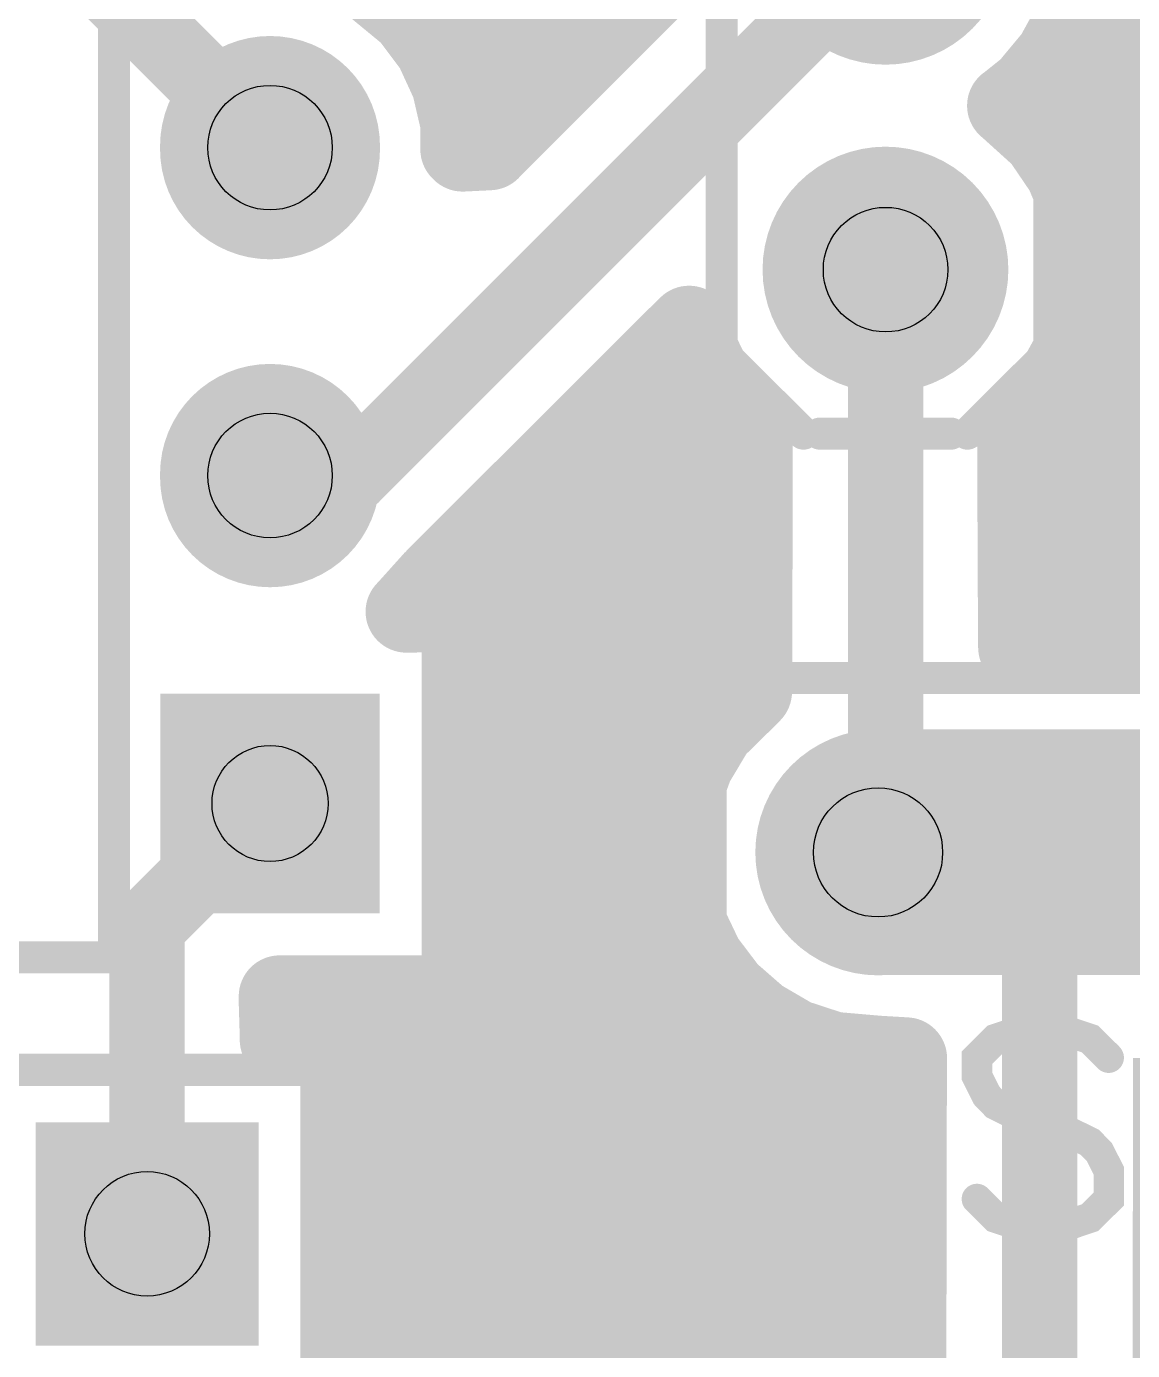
# Model space of a CAD drawing. Extents: x -0.29 to 2.65, y -0.09 to 2.49.
# Drawn here: x 1.6632 to 2.0006, y 0.7457 to 1.1494 of the extents above; entities that cross this region are included whole.
import ezdxf

# ---------------------------------------------------------------- set-up
doc = ezdxf.new("R2010")
doc.units = 0
for name, color, linetype in [('Bottom', 6, 'CONTINUOUS'), ('Bottom_Mask', 10, 'CONTINUOUS'), ('Drill_Bottom', 8, 'CONTINUOUS'), ('Drill_Top', 7, 'CONTINUOUS'), ('Top', 5, 'CONTINUOUS'), ('Top_Mask', 3, 'CONTINUOUS'), ('Top_Silk', 2, 'CONTINUOUS')]:
    doc.layers.add(name, color=color, linetype=linetype)

msp = doc.modelspace()

# ---------------------------------------------------------------- linework, layer by layer
at = {"layer": 'Bottom', "linetype": 'CONTINUOUS'}
for points, const_width in [([(1.942, 1.1753, 1), (1.9086, 1.1753, 1), (1.942, 1.1753, 1)], 0.0335), ([(1.7741, 1.1532, 1), (1.7866, 1.1532, 1), (1.7741, 1.1532, 1)], 0.0125), ([(1.7741, 1.1532, 1), (1.7866, 1.1532, 1), (1.7741, 1.1532, 1)], 0.0125), ([(1.9768, 1.1509, 1), (1.9893, 1.1509, 1), (1.9768, 1.1509, 1)], 0.0125), ([(1.9768, 1.1509, 1), (1.9893, 1.1509, 1), (1.9768, 1.1509, 1)], 0.0125), ([(1.7816, 1.1432, 1), (1.7941, 1.1432, 1), (1.7816, 1.1432, 1)], 0.0125), ([(1.7816, 1.1432, 1), (1.7941, 1.1432, 1), (1.7816, 1.1432, 1)], 0.0125), ([(1.9709, 1.14, 1), (1.9834, 1.14, 1), (1.9709, 1.14, 1)], 0.0125), ([(1.9709, 1.14, 1), (1.9834, 1.14, 1), (1.9709, 1.14, 1)], 0.0125), ([(1.7869, 1.1319, 1), (1.7994, 1.1319, 1), (1.7869, 1.1319, 1)], 0.0125), ([(1.7869, 1.1319, 1), (1.7994, 1.1319, 1), (1.7869, 1.1319, 1)], 0.0125), ([(1.9628, 1.1304, 1), (1.9753, 1.1304, 1), (1.9628, 1.1304, 1)], 0.0125), ([(1.9628, 1.1304, 1), (1.9753, 1.1304, 1), (1.9628, 1.1304, 1)], 0.0125), ([(1.7523, 1.113, 1), (1.7227, 1.113, 1), (1.7523, 1.113, 1)], 0.0295), ([(1.7523, 1.112, 1), (1.7227, 1.112, 1), (1.7523, 1.112, 1)], 0.0295), ([(1.9564, 1.1253, 1), (1.9689, 1.1253, 1), (1.9564, 1.1253, 1)], 0.0125), ([(1.9564, 1.1253, 1), (1.9689, 1.1253, 1), (1.9564, 1.1253, 1)], 0.0125), ([(1.7896, 1.1198, 1), (1.8021, 1.1198, 1), (1.7896, 1.1198, 1)], 0.0125), ([(1.7896, 1.1198, 1), (1.8021, 1.1198, 1), (1.7896, 1.1198, 1)], 0.0125), ([(1.9669, 1.1158, 1), (1.9794, 1.1158, 1), (1.9669, 1.1158, 1)], 0.0125), ([(1.9669, 1.1158, 1), (1.9794, 1.1158, 1), (1.9669, 1.1158, 1)], 0.0125), ([(1.7318, 1.1125, 1), (1.7433, 1.1125, 1), (1.7318, 1.1125, 1)], 0.0115), ([(1.7318, 1.1125, 1), (1.7433, 1.1125, 1), (1.7318, 1.1125, 1)], 0.0115), ([(1.7896, 1.112, 1), (1.8021, 1.112, 1), (1.7896, 1.112, 1)], 0.0125), ([(1.7896, 1.112, 1), (1.8021, 1.112, 1), (1.7896, 1.112, 1)], 0.0125), ([(1.79, 1.1116, 1), (1.8025, 1.1116, 1), (1.79, 1.1116, 1)], 0.0125), ([(1.79, 1.1116, 1), (1.8025, 1.1116, 1), (1.79, 1.1116, 1)], 0.0125), ([(1.7982, 1.112, 1), (1.8107, 1.112, 1), (1.7982, 1.112, 1)], 0.0125), ([(1.7982, 1.112, 1), (1.8107, 1.112, 1), (1.7982, 1.112, 1)], 0.0125), ([(1.974, 1.1055, 1), (1.9865, 1.1055, 1), (1.974, 1.1055, 1)], 0.0125), ([(1.974, 1.1055, 1), (1.9865, 1.1055, 1), (1.974, 1.1055, 1)], 0.0125), ([(1.942, 1.0753, 1), (1.9086, 1.0753, 1), (1.942, 1.0753, 1)], 0.0335), ([(1.9789, 1.094, 1), (1.9914, 1.094, 1), (1.9789, 1.094, 1)], 0.0125), ([(1.9789, 1.094, 1), (1.9914, 1.094, 1), (1.9789, 1.094, 1)], 0.0125), ([(1.9814, 1.0818, 1), (1.9939, 1.0818, 1), (1.9814, 1.0818, 1)], 0.0125), ([(1.9814, 1.0818, 1), (1.9939, 1.0818, 1), (1.9814, 1.0818, 1)], 0.0125), ([(1.9195, 1.0753, 1), (1.931, 1.0753, 1), (1.9195, 1.0753, 1)], 0.0115), ([(1.9817, 1.0753, 1), (1.9942, 1.0753, 1), (1.9817, 1.0753, 1)], 0.0125), ([(1.9817, 1.0753, 1), (1.9942, 1.0753, 1), (1.9817, 1.0753, 1)], 0.0125), ([(1.9805, 1.0629, 1), (1.993, 1.0629, 1), (1.9805, 1.0629, 1)], 0.0125), ([(1.9805, 1.0629, 1), (1.993, 1.0629, 1), (1.9805, 1.0629, 1)], 0.0125), ([(1.8591, 1.0579, 1), (1.8716, 1.0579, 1), (1.8591, 1.0579, 1)], 0.0125), ([(1.8591, 1.0579, 1), (1.8716, 1.0579, 1), (1.8591, 1.0579, 1)], 0.0125), ([(1.8601, 1.0537, 1), (1.8726, 1.0537, 1), (1.8601, 1.0537, 1)], 0.0125), ([(1.8601, 1.0537, 1), (1.8726, 1.0537, 1), (1.8601, 1.0537, 1)], 0.0125), ([(1.9768, 1.0509, 1), (1.9893, 1.0509, 1), (1.9768, 1.0509, 1)], 0.0125), ([(1.9768, 1.0509, 1), (1.9893, 1.0509, 1), (1.9768, 1.0509, 1)], 0.0125), ([(1.8656, 1.0425, 1), (1.8781, 1.0425, 1), (1.8656, 1.0425, 1)], 0.0125), ([(1.8656, 1.0425, 1), (1.8781, 1.0425, 1), (1.8656, 1.0425, 1)], 0.0125), ([(1.9709, 1.04, 1), (1.9834, 1.04, 1), (1.9709, 1.04, 1)], 0.0125), ([(1.9709, 1.04, 1), (1.9834, 1.04, 1), (1.9709, 1.04, 1)], 0.0125), ([(1.7523, 1.013, 1), (1.7227, 1.013, 1), (1.7523, 1.013, 1)], 0.0295), ([(1.8731, 1.0325, 1), (1.8856, 1.0325, 1), (1.8731, 1.0325, 1)], 0.0125), ([(1.8731, 1.0325, 1), (1.8856, 1.0325, 1), (1.8731, 1.0325, 1)], 0.0125), ([(1.9628, 1.0304, 1), (1.9753, 1.0304, 1), (1.9628, 1.0304, 1)], 0.0125), ([(1.9628, 1.0304, 1), (1.9753, 1.0304, 1), (1.9628, 1.0304, 1)], 0.0125), ([(1.7523, 1.012, 1), (1.7227, 1.012, 1), (1.7523, 1.012, 1)], 0.0295), ([(1.8783, 1.0275, 1), (1.8908, 1.0275, 1), (1.8783, 1.0275, 1)], 0.0125), ([(1.8783, 1.0275, 1), (1.8908, 1.0275, 1), (1.8783, 1.0275, 1)], 0.0125), ([(1.9595, 1.0277, 1), (1.972, 1.0277, 1), (1.9595, 1.0277, 1)], 0.0125), ([(1.9595, 1.0277, 1), (1.972, 1.0277, 1), (1.9595, 1.0277, 1)], 0.0125), ([(1.7318, 1.0125, 1), (1.7433, 1.0125, 1), (1.7318, 1.0125, 1)], 0.0115), ([(1.7568, 1.0125, 1), (1.7683, 1.0125, 1), (1.7568, 1.0125, 1)], 0.0115), ([(1.7568, 1.0125, 1), (1.7683, 1.0125, 1), (1.7568, 1.0125, 1)], 0.0115), ([(1.7818, 0.9808, 1), (1.7943, 0.9808, 1), (1.7818, 0.9808, 1)], 0.0125), ([(1.7818, 0.9808, 1), (1.7943, 0.9808, 1), (1.7818, 0.9808, 1)], 0.0125), ([(1.7729, 0.971, 1), (1.7854, 0.971, 1), (1.7729, 0.971, 1)], 0.0125), ([(1.7729, 0.971, 1), (1.7854, 0.971, 1), (1.7729, 0.971, 1)], 0.0125), ([(1.79, 0.9713, 1), (1.8025, 0.9713, 1), (1.79, 0.9713, 1)], 0.0125), ([(1.79, 0.9713, 1), (1.8025, 0.9713, 1), (1.79, 0.9713, 1)], 0.0125), ([(1.9598, 0.96, 1), (1.9723, 0.96, 1), (1.9598, 0.96, 1)], 0.0125), ([(1.9598, 0.96, 1), (1.9723, 0.96, 1), (1.9598, 0.96, 1)], 0.0125), ([(1.878, 0.9466, 1), (1.8905, 0.9466, 1), (1.878, 0.9466, 1)], 0.0125), ([(1.878, 0.9466, 1), (1.8905, 0.9466, 1), (1.878, 0.9466, 1)], 0.0125), ([(1.8667, 0.9354, 1), (1.8792, 0.9354, 1), (1.8667, 0.9354, 1)], 0.0125), ([(1.8667, 0.9354, 1), (1.8792, 0.9354, 1), (1.8667, 0.9354, 1)], 0.0125), ([(1.8602, 0.9247, 1), (1.8727, 0.9247, 1), (1.8602, 0.9247, 1)], 0.0125), ([(1.8602, 0.9247, 1), (1.8727, 0.9247, 1), (1.8602, 0.9247, 1)], 0.0125), ([(1.9398, 0.8976, 1), (1.9063, 0.8976, 1), (1.9398, 0.8976, 1)], 0.0335), ([(1.9195, 0.9185, 1), (1.931, 0.9185, 1), (1.9195, 0.9185, 1)], 0.0115), ([(1.9195, 0.9185, 1), (1.931, 0.9185, 1), (1.9195, 0.9185, 1)], 0.0115), ([(2.0382, 0.8976, 1), (2.0047, 0.8976, 1), (2.0382, 0.8976, 1)], 0.0335), ([(1.856, 0.913, 1), (1.8685, 0.913, 1), (1.856, 0.913, 1)], 0.0125), ([(1.856, 0.913, 1), (1.8685, 0.913, 1), (1.856, 0.913, 1)], 0.0125), ([(1.7318, 0.9125, 1), (1.7433, 0.9125, 1), (1.7318, 0.9125, 1)], 0.0115), ([(1.8541, 0.9006, 1), (1.8666, 0.9006, 1), (1.8541, 0.9006, 1)], 0.0125), ([(1.8541, 0.9006, 1), (1.8666, 0.9006, 1), (1.8541, 0.9006, 1)], 0.0125), ([(1.9404, 0.8976, 1), (1.9519, 0.8976, 1), (1.9404, 0.8976, 1)], 0.0115), ([(1.9404, 0.8976, 1), (1.9519, 0.8976, 1), (1.9404, 0.8976, 1)], 0.0115), ([(1.9665, 0.8976, 1), (1.978, 0.8976, 1), (1.9665, 0.8976, 1)], 0.0115), ([(1.9665, 0.8976, 1), (1.978, 0.8976, 1), (1.9665, 0.8976, 1)], 0.0115), ([(1.8548, 0.8882, 1), (1.8673, 0.8882, 1), (1.8548, 0.8882, 1)], 0.0125), ([(1.8548, 0.8882, 1), (1.8673, 0.8882, 1), (1.8548, 0.8882, 1)], 0.0125), ([(1.8579, 0.8761, 1), (1.8704, 0.8761, 1), (1.8579, 0.8761, 1)], 0.0125), ([(1.8579, 0.8761, 1), (1.8704, 0.8761, 1), (1.8579, 0.8761, 1)], 0.0125), ([(1.6943, 0.875, 1), (1.7058, 0.875, 1), (1.6943, 0.875, 1)], 0.0115), ([(1.6943, 0.875, 1), (1.7058, 0.875, 1), (1.6943, 0.875, 1)], 0.0115), ([(1.8633, 0.8648, 1), (1.8758, 0.8648, 1), (1.8633, 0.8648, 1)], 0.0125), ([(1.8633, 0.8648, 1), (1.8758, 0.8648, 1), (1.8633, 0.8648, 1)], 0.0125), ([(1.7342, 0.8537, 1), (1.7467, 0.8537, 1), (1.7342, 0.8537, 1)], 0.0125), ([(1.7342, 0.8537, 1), (1.7467, 0.8537, 1), (1.7342, 0.8537, 1)], 0.0125), ([(1.79, 0.8537, 1), (1.8025, 0.8537, 1), (1.79, 0.8537, 1)], 0.0125), ([(1.79, 0.8537, 1), (1.8025, 0.8537, 1), (1.79, 0.8537, 1)], 0.0125), ([(1.8709, 0.8549, 1), (1.8834, 0.8549, 1), (1.8709, 0.8549, 1)], 0.0125), ([(1.8709, 0.8549, 1), (1.8834, 0.8549, 1), (1.8709, 0.8549, 1)], 0.0125), ([(1.8803, 0.8467, 1), (1.8928, 0.8467, 1), (1.8803, 0.8467, 1)], 0.0125), ([(1.8803, 0.8467, 1), (1.8928, 0.8467, 1), (1.8803, 0.8467, 1)], 0.0125), ([(1.7345, 0.8405, 1), (1.747, 0.8405, 1), (1.7345, 0.8405, 1)], 0.0125), ([(1.7345, 0.8405, 1), (1.747, 0.8405, 1), (1.7345, 0.8405, 1)], 0.0125), ([(1.753, 0.8405, 1), (1.7655, 0.8405, 1), (1.753, 0.8405, 1)], 0.0125), ([(1.753, 0.8405, 1), (1.7655, 0.8405, 1), (1.753, 0.8405, 1)], 0.0125), ([(1.8911, 0.8404, 1), (1.9036, 0.8404, 1), (1.8911, 0.8404, 1)], 0.0125), ([(1.8911, 0.8404, 1), (1.9036, 0.8404, 1), (1.8911, 0.8404, 1)], 0.0125), ([(1.9029, 0.8365, 1), (1.9154, 0.8365, 1), (1.9029, 0.8365, 1)], 0.0125), ([(1.9029, 0.8365, 1), (1.9154, 0.8365, 1), (1.9029, 0.8365, 1)], 0.0125), ([(1.9168, 0.8353, 1), (1.9293, 0.8353, 1), (1.9168, 0.8353, 1)], 0.0125), ([(1.9168, 0.8353, 1), (1.9293, 0.8353, 1), (1.9168, 0.8353, 1)], 0.0125), ([(1.9253, 0.8348, 1), (1.9378, 0.8348, 1), (1.9253, 0.8348, 1)], 0.0125), ([(1.9253, 0.8348, 1), (1.9378, 0.8348, 1), (1.9253, 0.8348, 1)], 0.0125), ([(1.6943, 0.7813, 1), (1.7058, 0.7813, 1), (1.6943, 0.7813, 1)], 0.0115)]:
    msp.add_lwpolyline(points, format="xyb", dxfattribs=dict(at, const_width=const_width))
for points, const_width in [([(1.6625, 1.1875), (1.7375, 1.1125)], 0.023), ([(1.7625, 1.0125), (1.9253, 1.1753)], 0.023), ([(1.8044, 1.112), (1.8627, 1.1703)], 0.025), ([(1.7691, 1.1625), (1.7804, 1.1532)], 0.025), ([(1.9868, 1.1629), (1.9831, 1.1509)], 0.025), ([(1.7804, 1.1532), (1.7879, 1.1432)], 0.025), ([(1.9831, 1.1509), (1.9771, 1.14)], 0.025), ([(1.7879, 1.1432), (1.7931, 1.1319)], 0.025), ([(1.7918, 1.141), (1.8309, 1.141)], 0.025), ([(1.9771, 1.14), (1.9691, 1.1304)], 0.025), ([(1.9804, 1.141), (2.095, 1.141)], 0.025), ([(1.7931, 1.1319), (1.7959, 1.1198)], 0.025), ([(1.9691, 1.1304), (1.9627, 1.1253)], 0.025), ([(1.9627, 1.1253), (1.9732, 1.1158)], 0.025), ([(1.7959, 1.1198), (1.7959, 1.112)], 0.025), ([(1.9732, 1.1158), (1.9802, 1.1055)], 0.025), ([(1.9754, 1.1162), (2.0977, 1.1162)], 0.025), ([(1.7375, 1.1125), (1.7375, 1.1125)], 0.023), ([(1.7959, 1.112), (1.7962, 1.1116)], 0.025), ([(1.7962, 1.1116), (1.8044, 1.112)], 0.025), ([(1.9802, 1.1055), (1.9851, 1.094)], 0.025), ([(1.9851, 1.094), (1.9877, 1.0818)], 0.025), ([(1.9882, 1.0913), (2.0973, 1.0913)], 0.025), ([(1.9877, 1.0818), (1.988, 1.0753)], 0.025), ([(1.9253, 1.0753), (1.9253, 0.9185)], 0.023), ([(1.988, 1.0753), (1.9868, 1.0629)], 0.025), ([(1.9898, 1.0664), (2.1059, 1.0664)], 0.025), ([(1.9868, 1.0629), (1.9831, 1.0509)], 0.025), ([(1.8653, 1.0579), (1.788, 0.9808)], 0.025), ([(1.8664, 1.0537), (1.8653, 1.0579)], 0.025), ([(1.8718, 1.0425), (1.8664, 1.0537)], 0.025), ([(1.9831, 1.0509), (1.9771, 1.04)], 0.025), ([(1.8515, 1.0416), (1.87, 1.0416)], 0.025), ([(1.8794, 1.0325), (1.8718, 1.0425)], 0.025), ([(1.9808, 1.0416), (2.1133, 1.0416)], 0.025), ([(1.9771, 1.04), (1.9691, 1.0304)], 0.025), ([(1.8845, 1.0275), (1.8794, 1.0325)], 0.025), ([(1.9691, 1.0304), (1.9657, 1.0277)], 0.025), ([(1.8843, 0.9466), (1.8845, 1.0275)], 0.025), ([(1.9657, 1.0277), (1.966, 0.96)], 0.025), ([(1.8269, 1.0167), (1.8821, 1.0167)], 0.025), ([(1.9687, 1.0167), (2.0977, 1.0167)], 0.025), ([(1.7375, 1.0125), (1.7625, 1.0125)], 0.023), ([(1.8019, 0.9918), (1.8821, 0.9918)], 0.025), ([(1.9687, 0.9918), (2.0973, 0.9918)], 0.025), ([(1.788, 0.9808), (1.7792, 0.971)], 0.025), ([(1.7792, 0.971), (1.7963, 0.9713)], 0.025), ([(1.7963, 0.9713), (1.7963, 0.8537)], 0.025), ([(1.7988, 0.967), (1.8821, 0.967)], 0.025), ([(1.9687, 0.967), (2.1055, 0.967)], 0.025), ([(1.966, 0.96), (2.0215, 0.9604)], 0.025), ([(1.8729, 0.9354), (1.8843, 0.9466)], 0.025), ([(1.7988, 0.9421), (1.8762, 0.9421)], 0.025), ([(1.8665, 0.9247), (1.8729, 0.9354)], 0.025), ([(1.8622, 0.913), (1.8665, 0.9247)], 0.025), ([(1.7988, 0.9172), (1.861, 0.9172)], 0.025), ([(1.9253, 0.9185), (1.9461, 0.8976)], 0.023), ([(1.8604, 0.9006), (1.8622, 0.913)], 0.025), ([(1.7, 0.875), (1.7375, 0.9125)], 0.023), ([(1.861, 0.8882), (1.8604, 0.9006)], 0.025), ([(1.9461, 0.8976), (1.9723, 0.8976)], 0.023), ([(1.9723, 0.8976), (1.9723, 0.6024)], 0.023), ([(1.7988, 0.8924), (1.8582, 0.8924)], 0.025), ([(1.8642, 0.8761), (1.861, 0.8882)], 0.025), ([(1.8696, 0.8648), (1.8642, 0.8761)], 0.025), ([(1.7, 0.7813), (1.7, 0.875)], 0.023), ([(1.7988, 0.8675), (1.8657, 0.8675)], 0.025), ([(1.8771, 0.8549), (1.8696, 0.8648)], 0.025), ([(1.7963, 0.8537), (1.7404, 0.8537)], 0.025), ([(1.7404, 0.8537), (1.7408, 0.8405)], 0.025), ([(1.8865, 0.8467), (1.8771, 0.8549)], 0.025), ([(1.8973, 0.8404), (1.8865, 0.8467)], 0.025), ([(1.7408, 0.8405), (1.7592, 0.8405)], 0.025), ([(1.7433, 0.8426), (1.8907, 0.8426)], 0.025), ([(1.7592, 0.8405), (1.7592, 0.722)], 0.025), ([(1.9092, 0.8365), (1.8973, 0.8404)], 0.025), ([(1.923, 0.8353), (1.9092, 0.8365)], 0.025), ([(1.9315, 0.8348), (1.923, 0.8353)], 0.025), ([(1.9312, 0.6651), (1.9315, 0.8348)], 0.025), ([(2.0133, 0.8349), (2.013, 0.6652)], 0.025), ([(1.7617, 0.8177), (1.9289, 0.8177)], 0.025), ([(1.7617, 0.7929), (1.9289, 0.7929)], 0.025), ([(1.7617, 0.768), (1.9289, 0.768)], 0.025), ([(1.7617, 0.7431), (1.9289, 0.7431)], 0.025)]:
    msp.add_lwpolyline(points, dxfattribs=dict(at, const_width=const_width))
at = {"layer": 'Bottom'}
for points in [[(1.708, 1.113), (1.767, 1.113), (1.708, 1.112), (1.767, 1.112)], [(1.708, 1.013), (1.767, 1.013), (1.708, 1.012), (1.767, 1.012)], [(1.708, 0.942), (1.767, 0.942), (1.708, 0.883), (1.767, 0.883)], [(1.923, 0.9311), (2.0215, 0.9311), (1.923, 0.8642), (2.0215, 0.8642)], [(1.67, 0.8113), (1.73, 0.8113), (1.67, 0.7513), (1.73, 0.7513)]]:
    msp.add_solid(points, dxfattribs=at)
at = {"layer": 'Bottom_Mask', "linetype": 'CONTINUOUS'}
for points, const_width in [([(1.944, 1.1753, 1), (1.9065, 1.1753, 1), (1.944, 1.1753, 1)], 0.0375), ([(1.9065, 1.1753, 1), (1.944, 1.1753, 1), (1.9065, 1.1753, 1)], 0.0375), ([(1.7543, 1.113, 1), (1.7207, 1.113, 1), (1.7543, 1.113, 1)], 0.0335), ([(1.7207, 1.112, 1), (1.7543, 1.112, 1), (1.7207, 1.112, 1)], 0.0335), ([(1.944, 1.0753, 1), (1.9065, 1.0753, 1), (1.944, 1.0753, 1)], 0.0375), ([(1.9065, 1.0753, 1), (1.944, 1.0753, 1), (1.9065, 1.0753, 1)], 0.0375), ([(1.7543, 1.013, 1), (1.7207, 1.013, 1), (1.7543, 1.013, 1)], 0.0335), ([(1.7207, 1.012, 1), (1.7543, 1.012, 1), (1.7207, 1.012, 1)], 0.0335), ([(1.9418, 0.8976, 1), (1.9043, 0.8976, 1), (1.9418, 0.8976, 1)], 0.0375), ([(2.0027, 0.8976, 1), (2.0402, 0.8976, 1), (2.0027, 0.8976, 1)], 0.0375)]:
    msp.add_lwpolyline(points, format="xyb", dxfattribs=dict(at, const_width=const_width))
at = {"layer": 'Bottom_Mask'}
for points in [[(1.704, 1.113), (1.771, 1.113), (1.704, 1.112), (1.771, 1.112)], [(1.704, 1.013), (1.771, 1.013), (1.704, 1.012), (1.771, 1.012)], [(1.704, 0.946), (1.771, 0.946), (1.704, 0.879), (1.771, 0.879)], [(1.923, 0.9351), (2.0215, 0.9351), (1.923, 0.8602), (2.0215, 0.8602)], [(1.666, 0.8153), (1.734, 0.8153), (1.666, 0.7472), (1.734, 0.7472)]]:
    msp.add_solid(points, dxfattribs=at)
at = {"layer": 'Drill_Bottom'}
for centre, radius in [((1.7375, 1.1125), 0.019), ((1.9253, 1.0753), 0.019), ((1.7375, 1.0125), 0.019), ((1.7375, 0.9125), 0.0177), ((1.923, 0.8976), 0.0197), ((1.7, 0.7813), 0.019)]:
    msp.add_circle(centre, radius, dxfattribs=at)
msp.add_solid([(1.923, 0.9173), (2.0215, 0.9173), (1.923, 0.878), (2.0215, 0.878)], dxfattribs=at)
at = {"layer": 'Drill_Top'}
for centre, radius in [((1.7375, 1.1125), 0.019), ((1.9253, 1.0753), 0.019), ((1.7375, 1.0125), 0.019), ((1.7375, 0.9125), 0.0177), ((1.923, 0.8976), 0.0197), ((1.7, 0.7813), 0.019)]:
    msp.add_circle(centre, radius, dxfattribs=at)
msp.add_solid([(1.923, 0.9173), (2.0215, 0.9173), (1.923, 0.878), (2.0215, 0.878)], dxfattribs=at)
at = {"layer": 'Top', "linetype": 'CONTINUOUS'}
for points, const_width in [([(1.942, 1.1753, 1), (1.9086, 1.1753, 1), (1.942, 1.1753, 1)], 0.0335), ([(1.7523, 1.113, 1), (1.7227, 1.113, 1), (1.7523, 1.113, 1)], 0.0295), ([(1.7523, 1.112, 1), (1.7227, 1.112, 1), (1.7523, 1.112, 1)], 0.0295), ([(1.942, 1.0753, 1), (1.9086, 1.0753, 1), (1.942, 1.0753, 1)], 0.0335), ([(1.7523, 1.013, 1), (1.7227, 1.013, 1), (1.7523, 1.013, 1)], 0.0295), ([(1.7523, 1.012, 1), (1.7227, 1.012, 1), (1.7523, 1.012, 1)], 0.0295), ([(1.9398, 0.8976, 1), (1.9063, 0.8976, 1), (1.9398, 0.8976, 1)], 0.0335), ([(2.0382, 0.8976, 1), (2.0047, 0.8976, 1), (2.0382, 0.8976, 1)], 0.0335)]:
    msp.add_lwpolyline(points, format="xyb", dxfattribs=dict(at, const_width=const_width))
at = {"layer": 'Top'}
for points in [[(1.708, 1.113), (1.767, 1.113), (1.708, 1.112), (1.767, 1.112)], [(1.708, 1.013), (1.767, 1.013), (1.708, 1.012), (1.767, 1.012)], [(1.708, 0.942), (1.767, 0.942), (1.708, 0.883), (1.767, 0.883)], [(1.923, 0.9311), (2.0215, 0.9311), (1.923, 0.8642), (2.0215, 0.8642)], [(1.67, 0.8113), (1.73, 0.8113), (1.67, 0.7513), (1.73, 0.7513)]]:
    msp.add_solid(points, dxfattribs=at)
at = {"layer": 'Top_Mask', "linetype": 'CONTINUOUS'}
for points, const_width in [([(1.944, 1.1753, 1), (1.9065, 1.1753, 1), (1.944, 1.1753, 1)], 0.0375), ([(1.9065, 1.1753, 1), (1.944, 1.1753, 1), (1.9065, 1.1753, 1)], 0.0375), ([(1.7543, 1.113, 1), (1.7207, 1.113, 1), (1.7543, 1.113, 1)], 0.0335), ([(1.7207, 1.112, 1), (1.7543, 1.112, 1), (1.7207, 1.112, 1)], 0.0335), ([(1.944, 1.0753, 1), (1.9065, 1.0753, 1), (1.944, 1.0753, 1)], 0.0375), ([(1.9065, 1.0753, 1), (1.944, 1.0753, 1), (1.9065, 1.0753, 1)], 0.0375), ([(1.7543, 1.013, 1), (1.7207, 1.013, 1), (1.7543, 1.013, 1)], 0.0335), ([(1.7207, 1.012, 1), (1.7543, 1.012, 1), (1.7207, 1.012, 1)], 0.0335), ([(1.9418, 0.8976, 1), (1.9043, 0.8976, 1), (1.9418, 0.8976, 1)], 0.0375), ([(2.0027, 0.8976, 1), (2.0402, 0.8976, 1), (2.0027, 0.8976, 1)], 0.0375)]:
    msp.add_lwpolyline(points, format="xyb", dxfattribs=dict(at, const_width=const_width))
at = {"layer": 'Top_Mask'}
for points in [[(1.704, 1.113), (1.771, 1.113), (1.704, 1.112), (1.771, 1.112)], [(1.704, 1.013), (1.771, 1.013), (1.704, 1.012), (1.771, 1.012)], [(1.704, 0.946), (1.771, 0.946), (1.704, 0.879), (1.771, 0.879)], [(1.923, 0.9351), (2.0215, 0.9351), (1.923, 0.8602), (2.0215, 0.8602)], [(1.666, 0.8153), (1.734, 0.8153), (1.666, 0.7472), (1.734, 0.7472)]]:
    msp.add_solid(points, dxfattribs=at)
at = {"layer": 'Top_Silk', "linetype": 'CONTINUOUS'}
for points, const_width in [([(1.8753, 1.3004), (1.8753, 1.0502)], 0.0098), ([(1.9753, 1.3004), (1.9753, 1.0502)], 0.0098), ([(1.6899, 0.8656), (1.6899, 1.2594)], 0.0098), ([(1.8753, 1.0502), (1.9003, 1.0253)], 0.0098), ([(1.9753, 1.0502), (1.9503, 1.0253)], 0.0098), ([(1.9053, 1.0253), (1.9453, 1.0253)], 0.0098), ([(1.8719, 0.5492), (1.8719, 0.9508)], 0.0098), ([(1.8719, 0.9508), (2.2754, 0.9508)], 0.0098), ([(1.6899, 0.8656), (1.6111, 0.8656)], 0.0098), ([(1.9934, 0.835), (1.9876, 0.8407), (1.979, 0.8436), (1.9676, 0.8436), (1.9589, 0.8407), (1.9532, 0.835), (1.9532, 0.8293), (1.9561, 0.8235), (1.9589, 0.8206), (1.9646, 0.8178), (1.9819, 0.812), (1.9876, 0.8092), (1.9905, 0.8062), (1.9934, 0.8005), (1.9934, 0.7919), (1.9876, 0.7862), (1.979, 0.7833), (1.9676, 0.7833), (1.9589, 0.7862), (1.9532, 0.7919)], 0.0093), ([(1.425, 0.8313), (1.775, 0.8313)], 0.0098), ([(1.775, 0.8313), (1.775, 0.6313)], 0.0098)]:
    msp.add_lwpolyline(points, dxfattribs=dict(at, const_width=const_width))
for points, const_width in [([(1.8728, 1.0502, 1), (1.8777, 1.0502, 1), (1.8728, 1.0502, 1)], 0.0049), ([(1.8728, 1.0502, 1), (1.8777, 1.0502, 1), (1.8728, 1.0502, 1)], 0.0049), ([(1.9728, 1.0502, 1), (1.9777, 1.0502, 1), (1.9728, 1.0502, 1)], 0.0049), ([(1.9728, 1.0502, 1), (1.9777, 1.0502, 1), (1.9728, 1.0502, 1)], 0.0049), ([(1.8978, 1.0253, 1), (1.9027, 1.0253, 1), (1.8978, 1.0253, 1)], 0.0049), ([(1.9028, 1.0253, 1), (1.9077, 1.0253, 1), (1.9028, 1.0253, 1)], 0.0049), ([(1.9428, 1.0253, 1), (1.9477, 1.0253, 1), (1.9428, 1.0253, 1)], 0.0049), ([(1.9478, 1.0253, 1), (1.9527, 1.0253, 1), (1.9478, 1.0253, 1)], 0.0049), ([(1.8694, 0.9508, 1), (1.8743, 0.9508, 1), (1.8694, 0.9508, 1)], 0.0049), ([(1.8694, 0.9508, 1), (1.8743, 0.9508, 1), (1.8694, 0.9508, 1)], 0.0049), ([(1.6874, 0.8656, 1), (1.6923, 0.8656, 1), (1.6874, 0.8656, 1)], 0.0049), ([(1.6874, 0.8656, 1), (1.6923, 0.8656, 1), (1.6874, 0.8656, 1)], 0.0049), ([(1.7725, 0.8313, 1), (1.7775, 0.8313, 1), (1.7725, 0.8313, 1)], 0.0049), ([(1.7725, 0.8313, 1), (1.7775, 0.8313, 1), (1.7725, 0.8313, 1)], 0.0049), ([(1.991, 0.835, 1), (1.9957, 0.835, 1), (1.991, 0.835, 1)], 0.0046), ([(1.9508, 0.7919, 1), (1.9555, 0.7919, 1), (1.9508, 0.7919, 1)], 0.0046)]:
    msp.add_lwpolyline(points, format="xyb", dxfattribs=dict(at, const_width=const_width))

doc.saveas('drawing.dxf')
